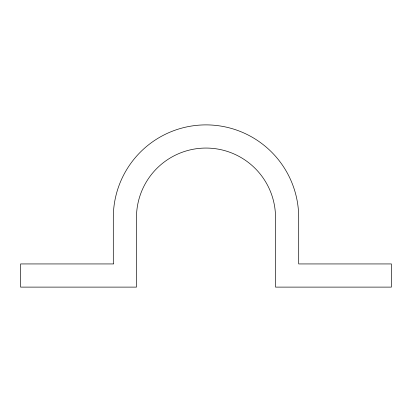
<?xml version="1.0" encoding="UTF-8"?>
<svg xmlns="http://www.w3.org/2000/svg" width="412" height="412" viewBox="0 0 412 412"><rect width="100%" height="100%" fill="white"/><g stroke="black" fill="none" stroke-linecap="round" stroke-linejoin="round"><path stroke-width="0.62" d="M113.3 263.938L20.6 263.938L20.6 287.113L136.475 287.113L136.475 217.588A69.525 69.525 0 0 1 206 148.062A69.525 69.525 0 0 1 275.525 217.588L275.525 287.113L391.4 287.113L391.4 263.938L298.7 263.938L298.7 217.588A92.7 92.7 0 0 0 206 124.888A92.7 92.7 0 0 0 113.3 217.588L113.3 263.938"/></g></svg>
